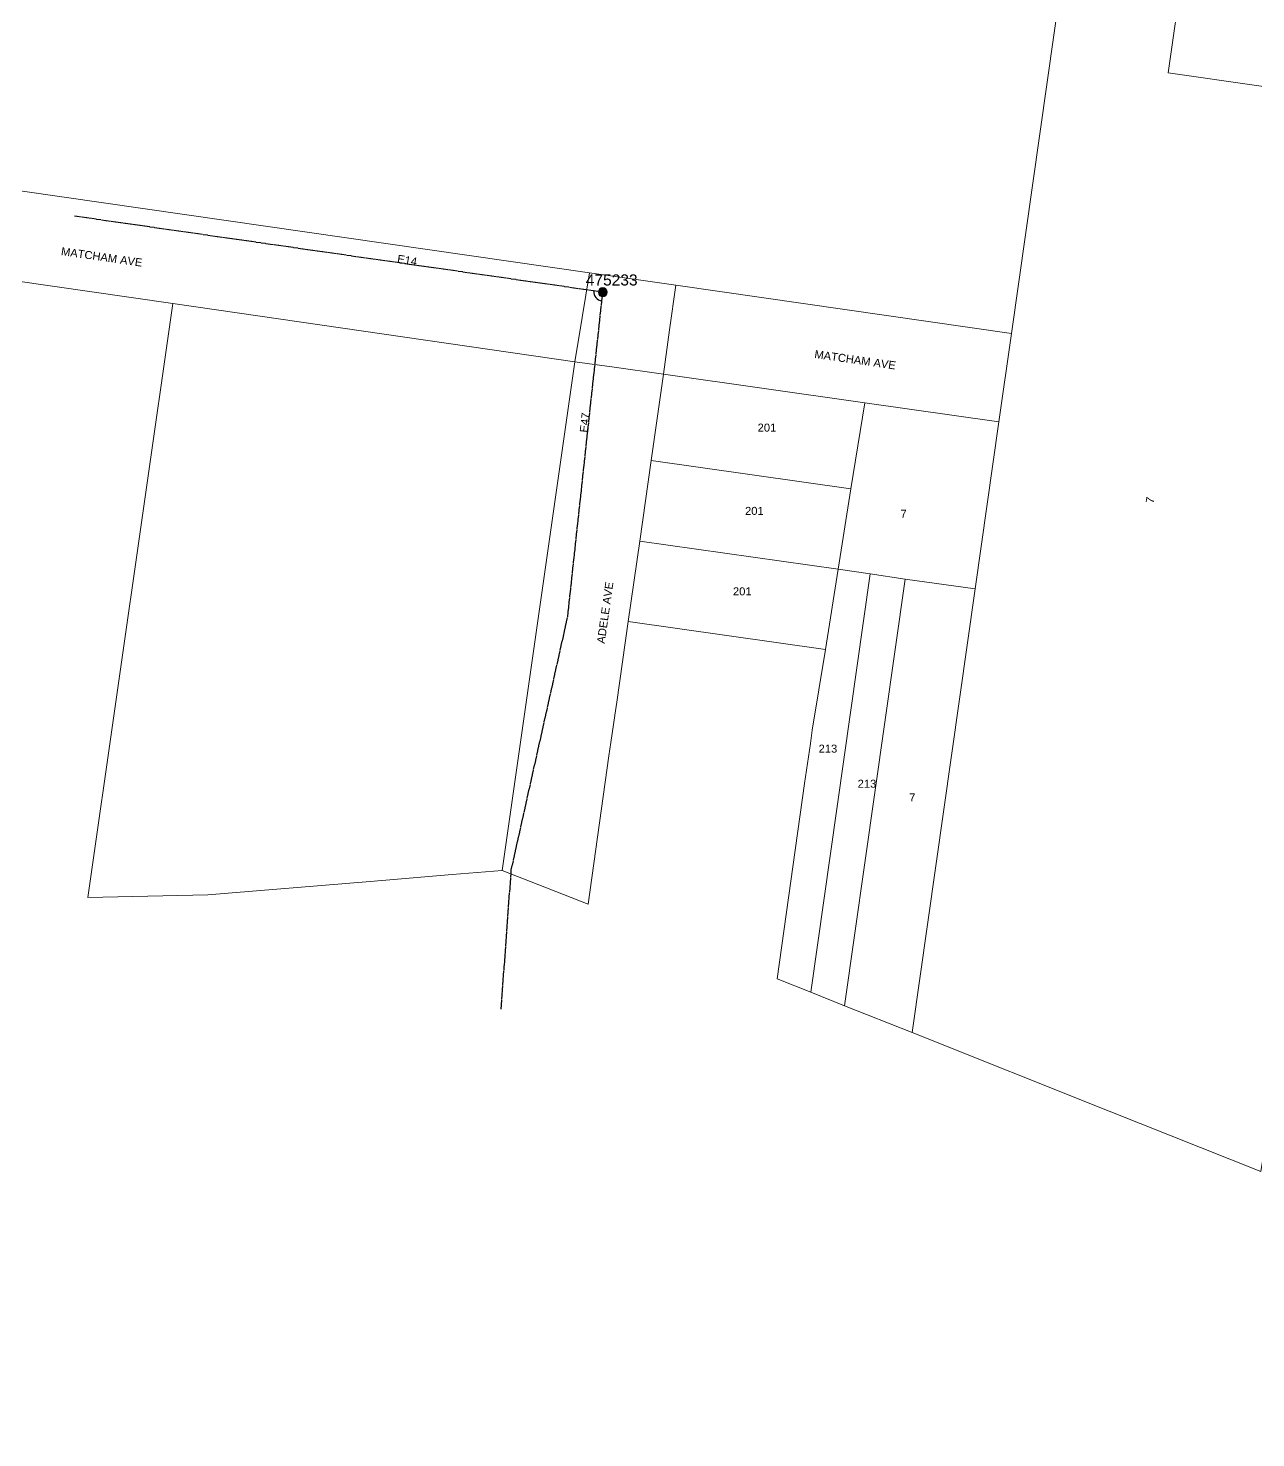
# Model space of a CAD drawing. Header units: metres. Extents: x 255732 to 259619, y 6266370 to 6267655.
# Drawn here: x 256447.4 to 256723.5, y 6266849.8 to 6267166.9 of the extents above; entities that cross this region are included whole.
import ezdxf
from ezdxf.enums import TextEntityAlignment as Align

# ---------------------------------------------------------------- set-up
doc = ezdxf.new("R2010")
doc.units = ezdxf.units.M
doc.linetypes.add('Cable Exist OH', pattern=[1, 1, 0])
doc.layers.get('0').update_dxf_attribs({"color": 6})
doc.layers.add('Cadastre Land Parcels_SP_EXT', color=9, linetype='Continuous', lineweight=5)
doc.layers.add('Cadastre Roads_SP_EXT', color=9, linetype='Continuous', lineweight=5)
doc.layers.add('Mains_LV_EXT', color=7, linetype='Continuous')
doc.layers.add('SupportsOH_SP_TR_HV_LV_SL_EXT', color=7, linetype='Continuous')
doc.layers.get('0').freeze()
doc.styles.add('POLE_LABEL', font='arial.ttf')
doc.styles.get("Standard").update_dxf_attribs({"font": 'arial.ttf'})

# ---------------------------------------------------------------- blocks, each defined once
blk = doc.blocks.new('POLE_EXT')
blk.add_hatch(color=256).paths.add_polyline_path([(-1, 0, 1), (1, 0, 1)])
blk.add_lwpolyline([(-1, 0, 1), (1, 0, 1)], format="xyb", close=True)
for tag, height, flags, p in [('pNumber', 2.5, 8, (-17.84, 2.07)), ('OWNED_BY', 0.2, 9, (1.35, -0.4)), ('SPECIAL_USE', 0.2, 9, (1.35, -0.8)), ('STATE', 0.2, 9, (1.35, -1)), ('cLV', 0.2, 9, (1.35, -1.4)), ('hDepth', 0.2, 9, (1.35, -1.6)), ('hDia', 0.2, 9, (1.35, -1.8)), ('cHV', 0.2, 9, (1.35, -2)), ('PARENT', 0.2, 9, (1.35, -0.6)), ('USAGE', 0.2, 9, (1.35, -1.2)), ('LBRACKET', 0.2, 9, (1.35, -2.2)), ('LExisting', 0.2, 9, (1.35, -2.4)), ('LANTNUMBER', 0.2, 9, (1.35, -2.6)), ('LOther', 0.2, 9, (1.35, -2.8)), ('LRemove', 0.2, 9, (1.35, -3)), ('LEGEND', 0.2, 9, (1.35, -3.2)), ('cLinedev', 0.2, 9, (1.35, -3.4)), ('pExisting', 0.2, 9, (1.35, -3.8)), ('pFooting', 0.2, 9, (1.35, -4.4)), ('pNew', 0.2, 9, (1.35, -4.6)), ('pRelocate', 0.2, 9, (1.35, -5)), ('pRemove', 0.2, 9, (1.35, -5.2)), ('pReplace', 0.2, 9, (1.35, -5.4)), ('pStay', 0.2, 9, (1.35, -5.6)), ('pType', 0.2, 9, (1.35, -5.8)), ('cspan', 0.2, 9, (1.35, -6)), ('STREETNAME', 0.2, 9, (1.35, -6.2)), ('SUBURB', 0.2, 9, (1.35, -6.4)), ('LOCATION', 0.2, 9, (1.35, -3.6)), ('PFNUMBER', 0.2, 9, (1.35, -4)), ('NEWPFNUMBER', 0.2, 9, (1.35, -4.2)), ('OPERATED_BY', 0.2, 9, (1.36, -7.01)), ('NOTES', 0.2, 9, (1.35, -6.6)), ('MAINTAINED_BY', 0.2, 9, (1.36, -6.81))]:
    blk.add_attdef(tag, text='', height=height, dxfattribs=dict(flags=flags)).set_placement(p, align=Align.MIDDLE_LEFT)
at = {"style": 'POLE_LABEL'}
for tag, height, flags, p in [('ASSET_NUM', 2.5, 8, (2, 2)), ('STRUCTURE_PLANT_NUMBER', 0.2, 9, (1.35, 0.03)), ('STREET_CODE', 0.2, 9, (1.35, -0.2))]:
    blk.add_attdef(tag, text='', height=height, dxfattribs=dict(at, flags=flags)).set_placement(p, align=Align.MIDDLE_LEFT)
at = {"flags": 1}
blk.add_attdef('Z', (1.35, -7.33), '', height=0.2, dxfattribs=at)

msp = doc.modelspace()

# ---------------------------------------------------------------- linework, layer by layer
at = {"layer": 'Cadastre Land Parcels_SP_EXT', "linetype": 'Continuous'}
for points in [[(256686.14, 6267221.98), (256674.07, 6267231.49), (256649.3, 6267249.13), (256615.62, 6267271.58), (256556.96, 6267309.66), (256550.29, 6267313.94), (256527.94, 6267326.42), (256505, 6267337.77), (256483.81, 6267346.95), (256466.89, 6267353.02), (256444.75, 6267359.62), (256422.53, 6267364.91), (256397.32, 6267369.92), (256366.42, 6267373.85), (256333.57, 6267375.04), (256300.31, 6267151.29), (256573.64, 6267111.93), (256593.06, 6267109.14), (256668.56, 6267098.27), (256686.14, 6267221.98)], [(256763.53, 6267148.34), (256723.69, 6267154.04), (256703.79, 6267156.89), (256710.24, 6267201.93), (256686.14, 6267221.98), (256668.56, 6267098.27), (256665.74, 6267078.36), (256660.38, 6267040.84), (256646.21, 6266941), (256690.54, 6266923.35), (256724.65, 6266909.77), (256730.13, 6266943.37), (256733.01, 6266961.09), (256763.53, 6267148.34)], [(256570.38, 6267091.91), (256479.89, 6267105), (256460.77, 6266971.35), (256487.77, 6266971.97), (256524.31, 6266975.01), (256542.76, 6266976.54), (256554.04, 6266977.48), (256570.38, 6267091.91)], [(256635.56, 6267082.66), (256590.31, 6267089.1), (256587.52, 6267069.7), (256632.44, 6267063.29), (256635.56, 6267082.66)], [(256665.74, 6267078.36), (256635.56, 6267082.66), (256632.44, 6267063.29), (256629.59, 6267045.22), (256636.81, 6267044.17), (256644.62, 6267043.03), (256660.38, 6267040.84), (256665.74, 6267078.36)], [(256632.44, 6267063.29), (256587.52, 6267069.7), (256584.95, 6267051.58), (256629.59, 6267045.22), (256632.44, 6267063.29)], [(256629.59, 6267045.22), (256584.95, 6267051.58), (256582.38, 6267033.47), (256626.73, 6267027.14), (256629.59, 6267045.22)], [(256636.81, 6267044.17), (256629.59, 6267045.22), (256626.73, 6267027.14), (256623.76, 6267009.06), (256623.32, 6267006.05), (256621.99, 6266997), (256615.83, 6266953.08), (256623.42, 6266950.06), (256636.81, 6267044.17)], [(256644.62, 6267043.03), (256636.81, 6267044.17), (256623.42, 6266950.06), (256630.99, 6266947.04), (256644.62, 6267043.03)], [(256660.38, 6267040.84), (256644.62, 6267043.03), (256630.99, 6266947.04), (256646.21, 6266941), (256660.38, 6267040.84)]]:
    msp.add_lwpolyline(points, close=True, dxfattribs=at)
msp.add_lwpolyline([(256444.75, 6267359.62), (256466.89, 6267353.02), (256483.81, 6267346.95), (256505, 6267337.77), (256527.94, 6267326.42), (256550.29, 6267313.94), (256556.96, 6267309.66), (256615.62, 6267271.58), (256649.3, 6267249.13), (256674.07, 6267231.49), (256686.14, 6267221.98), (256710.24, 6267201.93), (256703.79, 6267156.89), (256723.69, 6267154.04), (256763.53, 6267148.34), (256764.96, 6267160.68), (256784.74, 6267143.74), (256818.36, 6267092.46), (256828.35, 6266925.07), (256828.66, 6266919.9), (256830.98, 6266881.46), (256832.89, 6266846.24)], dxfattribs=at)
at = {"layer": 'Cadastre Roads_SP_EXT', "linetype": 'Continuous'}
for points in [[(256573.64, 6267111.93), (256300.31, 6267151.29), (256297.38, 6267131.31), (256389.25, 6267118.06), (256479.89, 6267105), (256570.38, 6267091.91), (256572, 6267101.85), (256573.64, 6267111.93)], [(256668.56, 6267098.27), (256593.06, 6267109.14), (256591.67, 6267099.06), (256590.31, 6267089.1), (256635.56, 6267082.66), (256665.74, 6267078.36), (256668.56, 6267098.27)], [(256590.31, 6267089.1), (256578.7, 6267090.74), (256570.38, 6267091.91), (256554.04, 6266977.48), (256562.27, 6266974.26), (256573.35, 6266969.91), (256578.01, 6267003.26), (256578.45, 6267006.27), (256579.32, 6267012.32), (256579.33, 6267012.39), (256579.8, 6267015.33), (256582.38, 6267033.47), (256584.95, 6267051.58), (256587.52, 6267069.7), (256590.31, 6267089.1)]]:
    msp.add_lwpolyline(points, close=True, dxfattribs=at)
at = {"layer": 'Mains_LV_EXT', "linetype": 'Cable Exist OH'}
for points in [[(256576.64, 6267107.55), (256501.87, 6267118.31), (256457.84, 6267124.65)], [(256553.78, 6266946.23), (256556.06, 6266977.6), (256568.75, 6267034.54), (256576.64, 6267107.55)]]:
    msp.add_lwpolyline(points, dxfattribs=at)
at = {"layer": 'Mains_LV_EXT', "linetype": 'Continuous'}
msp.add_lwpolyline([(256574.64, 6267107.84, 0.428331), (256576.43, 6267105.59)], format="xyb", dxfattribs=at)

# ---------------------------------------------------------------- block references
at = {"layer": 'SupportsOH_SP_TR_HV_LV_SL_EXT'}
ref = msp.add_blockref('POLE_EXT', (256576.64, 6267107.55), dxfattribs=at)
ref.add_attrib('ASSET_NUM', '475233', dxfattribs={"layer": '0', "height": 2.5, "style": 'POLE_LABEL'}).set_placement((256578.64, 6267108.3), align=Align.BOTTOM_CENTER)

# ---------------------------------------------------------------- texts
at = {"layer": 'Cadastre Land Parcels_SP_EXT'}
for s, p in [('201', (256611.46, 6267076.19)), ('201', (256608.63, 6267057.45)), ('7', (256643.59, 6267056.8)), ('201', (256605.91, 6267039.35)), ('213', (256625.18, 6267003.97)), ('213', (256633.96, 6266996.08)), ('7', (256645.55, 6266992.98))]:
    msp.add_text(s, height=1.8, dxfattribs=at).set_placement(p)
msp.add_text('7', height=1.8, rotation=80.7442, dxfattribs=at).set_placement((256700.51, 6267059.94))
at = {"layer": 'Cadastre Roads_SP_EXT'}
for s, rotation, p in [('MATCHAM AVE', 351.8008, (256454.69, 6267115.91)), ('MATCHAM AVE', 351.8561, (256624.15, 6267092.77)), ('ADELE AVE', 81.8885, (256577.06, 6267028.41))]:
    msp.add_text(s, height=1.8, rotation=rotation, dxfattribs=at).set_placement(p)
at = {"layer": 'Mains_LV_EXT'}
for s, rotation, p in [('E14', 350.6958, (256530.29, 6267114.22)), ('E47', 83.8315, (256573.22, 6267075.9))]:
    msp.add_text(s, height=1.8, rotation=rotation, dxfattribs=at).set_placement(p)

doc.saveas('drawing.dxf')
